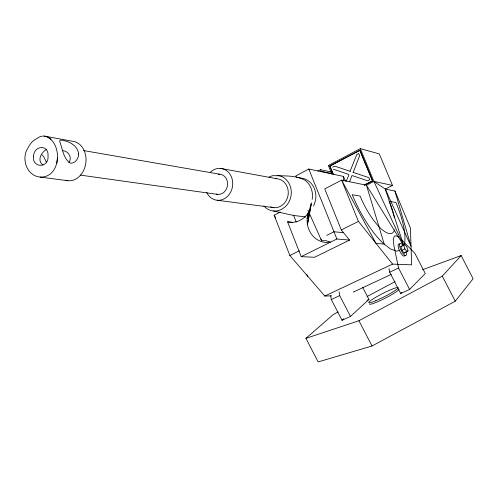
<?xml version="1.0" encoding="UTF-8"?>
<svg xmlns="http://www.w3.org/2000/svg" width="498" height="498" viewBox="0 0 498 498"><rect width="100%" height="100%" fill="white"/><g stroke="black" fill="none" stroke-linecap="round" stroke-linejoin="round"><path stroke-width="0.75" d="M40.182 177.089C61.017 177.935 63.165 142.982 45.959 136.508A15.114 9.879 -63.8 0 0 38.452 137.498L34.667 139.857A15.089 9.848 -63.9 0 0 28.187 147.564C20.854 158.246 26.357 175.819 40.182 177.089L68.058 180.737M56.84 163.089L57.426 157.698M311.306 203.975L307.44 224.474L311.356 202.817L307.154 218.622M312.165 199.424C313.479 192.552 310.995 185.057 305.535 180.593C295.949 174.91 283.717 176.087 272.972 175.657A17.916 15.824 -81.2 0 0 269.007 177.132M346.533 181.116L347.106 178.963M347.542 178.508L347.697 177.437M348.164 176.896L348.849 175.115M350.057 171.318L356.786 154.548L358.137 153.838M349.577 181.795L352.005 175.514L367.661 180.824L369.703 179.778L368.806 177.618L352.982 172.308M353.225 172.358L359.693 155.619L358.572 153.421M68.929 162.591C72.509 157.611 68.338 150.707 62.424 150.626M308.405 212.422L307.882 213.449A22.086 19.683 -81.4 0 1 287.551 221.809L301.203 256.651L314.58 257.261L349.565 240.08L341.298 229.927L324.746 188.885L341.603 180.12L366.447 185.2L373.886 181.397L392.505 185.418L379.308 153.919L360.284 148.616L328.344 165.529L331.749 173.908M338.105 311.947L333.386 314.462L305.934 338.341L318.16 361.909L372.018 346.01L455.259 301.209L473.1 278.749L461.148 255.549L422.553 269.735M305.934 338.341L358.934 320.731L442.33 276.147L461.148 255.549M388.944 268.484L389.691 272.194L400.697 293.496L409.593 289.431L425.28 273.514L414.846 253.301L401.463 239.588M400.697 293.496L401.774 292.426M330.684 295.731L331.288 299.541L342.033 320.289L350.48 316.429L368.962 299.447L362.631 287.215M342.033 320.289L343.751 318.732M407.065 251.695L408.08 250.805L406.928 247.151L404.762 244.375L400.84 246.622L401.979 250.289L404.164 253.071L407.065 251.695L404.88 248.907L403.729 245.24L404.762 244.375M404.164 253.071L405.191 252.175M46.302 149.649C40.948 152.456 36.846 160.904 43.046 165.043M345.438 181.166L343.502 176.423L308.797 169.034L295.837 175.937L296.534 177.686M367.113 296.509L395.039 281.644M317.811 171.107L320.5 169.687L331.761 172.121M333.249 174.649L329.757 166.064L359.948 150.284L372.641 180.886L364.194 185.051M329.757 166.064L359.948 150.284M350.293 171.374L334.812 166.151L332.589 167.141M331.68 295.843L324.802 296.042L289.861 255.524L274.149 215.192L280.187 212.055M364.43 185.094L371.956 181.235M360.284 148.616L373.886 181.397L385.303 189.059L392.505 185.418M326.663 235.398L333.971 231.751L343.552 232.697M289.861 255.524L299.398 250.774M341.298 229.927L358.442 221.398L392.555 264.114L411.659 264.849L410.396 227.91L394.945 191.033L385.303 189.059L403.548 244.966M301.203 256.651L336.885 239.009L349.565 240.08M400.84 246.622L403.729 245.24M401.979 250.289L404.88 248.907M405.77 251.901L408.08 250.805M324.802 296.042L392.555 264.114M331.288 299.541L339.698 295.607L339.07 291.791M389.691 272.194L398.549 268.042L393.899 245.763L393.233 239.37L394.372 236.133L396.078 235.828L398.468 236.998M353.238 292.139L391.247 274.386M366.945 300.375L368.962 299.447M399.464 250.388L396.819 251.197L390.55 248.988L383.055 243.192A57.519 18.252 63.2 0 1 352.242 194.699L360.122 196.106A38.321 12.151 63.2 0 0 380.117 227.823A38.321 12.151 63.2 0 0 394.603 229.715M307.976 210.268L321.633 240.777L325.592 240.634L330.61 242.109L325.978 242.464A22.734 20.63 -82.8 0 1 308.25 212.845M287.551 221.809L292.787 222.376M305.697 216.923L293.353 215.429L273.477 211.003M217.209 200.252L273.819 207.66M80.303 175.103L217.8 194.413M83.527 150.558L219.842 174.232M44.297 136.091L71.992 141.171A19.889 15.799 -82.4 0 1 85.687 163.935A19.889 15.799 -82.4 0 1 65.356 180.189M220.433 168.386L276.776 178.714M297.244 177.363L300.624 178.01A19.017 16.994 -80.9 0 1 313.541 205.923M321.889 171.424L331.668 173.516M348.843 174.474L333.455 169.258M51.076 139.203L47.883 136.975M42.087 154.934L43.768 156.814L46.551 162.416M403.38 245.041L366.447 185.2L384.213 244.088L376.021 243.416L341.603 180.12L358.442 221.398M274.149 215.192L275.649 217.912M306.737 274.361L307.864 276.402M358.934 320.731L372.018 346.01M339.698 295.607L350.48 316.429M442.33 276.147L455.259 301.209M398.549 268.042L409.593 289.431M373.886 181.397L403.461 244.997M385.303 189.059L411.024 246.292L394.945 191.033M359.712 150.215L372.411 180.836M330.006 166.12L333.492 174.705M320.5 169.687L321.347 171.773M308.797 169.034L336.885 239.009M320.917 238.978L321.633 240.777M293.521 215.148L296.248 222.089M343.502 176.423L343.502 181.048M404.961 255.455A6.711 2.117 64.2 0 1 399.521 250.724A6.711 2.117 64.2 0 1 399.751 244.25M398.985 289.257A16.521 1.83 -27 0 1 383.709 298.925A16.521 1.83 -27 0 1 369.516 303.886M406.343 252.598A6.711 2.11 64.2 0 1 403.722 254.322A6.711 2.11 64.2 0 1 399.545 245.346A6.711 2.11 64.2 0 1 402.913 245.228M394.422 217.863A38.321 12.151 63.2 0 0 389.237 201.316L395.966 202.518A57.519 18.252 63.2 0 1 404.208 244.972M277.112 175.371A17.916 15.824 -81.2 0 1 290.676 187.628A17.916 15.824 -81.2 0 1 285.217 206.832L281.631 209.365A17.916 15.824 -81.2 0 1 263.822 205.886M275.425 178.682A14.554 12.855 -81.2 0 1 288.037 195.44A14.554 12.855 -81.2 0 1 270.563 206.857M210.305 172.283A16.023 13.757 -81.6 0 1 230.219 174.58A16.023 13.757 -81.6 0 1 226.148 197.563A16.023 13.757 -81.6 0 1 206.726 192.458M218.317 174.263A10.147 8.715 -81.6 0 1 227.542 185.063A10.147 8.715 -81.6 0 1 216.306 194.12M33.553 156.366C31.978 168.542 49.041 167.982 48.02 156.372C49.202 143.928 33.677 145.36 33.553 156.366M78.591 154.05C78.74 158.489 75.248 163.375 70.529 163.263C63.383 159.055 62.468 148.672 59.71 141.395L59.903 140.417L60.775 140.075C68.463 140.853 77.962 145.372 78.591 154.05M375.834 300.711A16.521 1.805 -27 0 0 398.226 287.788A16.521 1.805 -27 0 0 376.395 296.926A16.521 1.805 -27 0 0 375.834 300.711"/></g></svg>
